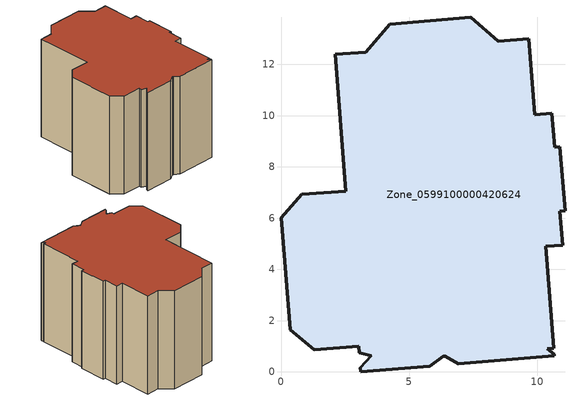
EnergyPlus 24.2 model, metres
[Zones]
Zone_0599100000420624
 floor ground (C_G): 10.67,0.62 6.92,0.32 6.41,0.61 6.34,0.6 5.81,0.22 3.11,0 3.1,0.15 3.52,0.62 3.06,0.74 3.04,1 1.29,0.86 0.36,1.64 0,6.02 0.81,6.93 2.53,7.05 2.12,12.4 3.32,12.48 4.24,13.56 7.42,13.84 8.48,12.91 9.67,13.01 9.92,10.04 10.57,10.09 10.68,8.77 10.88,8.78 11.09,6.28 10.89,6.26 11,4.95 10.34,4.89 10.65,0.92 10.4,0.9 10.66,0.69 z0
 wall outside (C_F): 10.89,6.26 11.09,6.28 10.88,8.78 10.68,8.77 10.57,10.09 9.92,10.04 9.67,13.01 8.48,12.91 7.42,13.84 4.24,13.56 3.32,12.48 2.12,12.4 2.53,7.05 0.81,6.93 0,6.02 0.36,1.64 1.29,0.86 3.04,1 3.06,0.74 3.52,0.62 3.1,0.15 3.11,0 5.81,0.22 6.34,0.6 6.41,0.61 6.92,0.32 10.67,0.62 10.66,0.69 10.4,0.9 10.65,0.92 10.34,4.89 11,4.95 10.89,6.26 z0:9.44
 roof outside (C_R): 6.92,0.32 10.67,0.62 10.66,0.69 10.4,0.9 10.65,0.92 10.34,4.89 11,4.95 10.89,6.26 11.09,6.28 10.88,8.78 10.68,8.77 10.57,10.09 9.92,10.04 9.67,13.01 8.48,12.91 7.42,13.84 4.24,13.56 3.32,12.48 2.12,12.4 2.53,7.05 0.81,6.93 0,6.02 0.36,1.64 1.29,0.86 3.04,1 3.06,0.74 3.52,0.62 3.1,0.15 3.11,0 5.81,0.22 6.34,0.6 6.41,0.61 z9.44
[BUILDING]
Pand.0599100000420624: North Axis=0; Terrain=City; Loads Convergence Tolerance Value=0.04; Temperature Convergence Tolerance Value=0.4; Solar Distribution=FullExterior; Maximum Number of Warmup Days=25; Minimum Number of Warmup Days=1
[Site:Location]
Rotterdam.The.Hague.AP_ZH_NLD Design_Conditions: Latitude=51.96; Longitude=4.45; Time Zone=1; Elevation=-4.5
[SITE:GROUNDTEMPERATURE:BUILDINGSURFACE]
18, 18, 18, 18, 18, 18, 18, 18, 18, 18, 18, 18
[MATERIAL] Thermal Absorptance=0.9; Solar Absorptance=0.7; Visible Absorptance=0.7
Name | Roughness | Thickness | Conductivity | Density | Specific Heat
G.D.1992-2005 | MediumSmooth | 0.15 | 0.06 | 540 | 1210
F.D.1992-2005 | Rough | 0.3 | 0.12 | 1920 | 840
R.D.1992-2005 | MediumRough | 0.2 | 0.08 | 1500 | 1000
[CONSTRUCTION]
C_G: G.D.1992-2005
C_F: F.D.1992-2005
C_R: R.D.1992-2005
[ZONE]
Zone_0599100000420624: Type=1; Multiplier=1; Ceiling Height=Autocalculate; Volume=Autocalculate; Floor Area=autocalculate; Part of Total Floor Area=Yes
[ZONEINFILTRATION:DESIGNFLOWRATE]
Infil_Zone_0599100000420624: Zone or ZoneList or Space or SpaceList=Zone_0599100000420624; Schedule=AlwaysOn; Design Flow Rate Calculation Method=Flow/Area; Flow Rate per Floor Area=0.0021; Constant Term Coefficient=1; Temperature Term Coefficient=0; Velocity Term Coefficient=0; Velocity Squared Term Coefficient=0
[HVACTEMPLATE:ZONE:IDEALLOADSAIRSYSTEM]
Zone_0599100000420624: Maximum Heating Supply Air Temperature=50; Minimum Cooling Supply Air Temperature=13; Maximum Heating Supply Air Humidity Ratio=0.0156; Minimum Cooling Supply Air Humidity Ratio=0.0077; Heating Limit=NoLimit; Cooling Limit=NoLimit; Dehumidification Control Type=ConstantSensibleHeatRatio; Cooling Sensible Heat Ratio=0.7; Dehumidification Setpoint=60; Humidification Control Type=None; Humidification Setpoint=30; Outdoor Air Method=None; Outdoor Air Flow Rate per Person=0.00944; Outdoor Air Flow Rate per Zone Floor Area=0; Outdoor Air Flow Rate per Zone=0; Demand Controlled Ventilation Type=None; Outdoor Air Economizer Type=NoEconomizer; Heat Recovery Type=None; Sensible Heat Recovery Effectiveness=0.7; Latent Heat Recovery Effectiveness=0.65
[ZONECONTROL:THERMOSTAT]
ThermostatControl_Zone_0599100000420624: Zone or ZoneList=Zone_0599100000420624; Control Type Schedule=DualSetpointControlType; Control 1=Thermostat_Zone_0599100000420624; Temperature Difference Between Cutout And Setpoint=0
[THERMOSTATSETPOINT:DUALSETPOINT]
Thermostat_Zone_0599100000420624: Heating Setpoint Temperature Schedule=HeatingSetpoint_Zone_0599100000420624; Cooling Setpoint Temperature Schedule=CoolingSetpoint_Zone_0599100000420624
[SCHEDULE:COMPACT]
HeatingSetpoint_Zone_0599100000420624: Through: 12/31, For: AllDays, Until: 24:00, 21
CoolingSetpoint_Zone_0599100000420624: Through: 12/31, For: AllDays, Until: 24:00, 24
DualSetpointControlType: Through: 12/31, For: AllDays, Until: 24:00, 4
AlwaysOn: Through: 12/31, For: AllDays, Until: 24:00, 1
